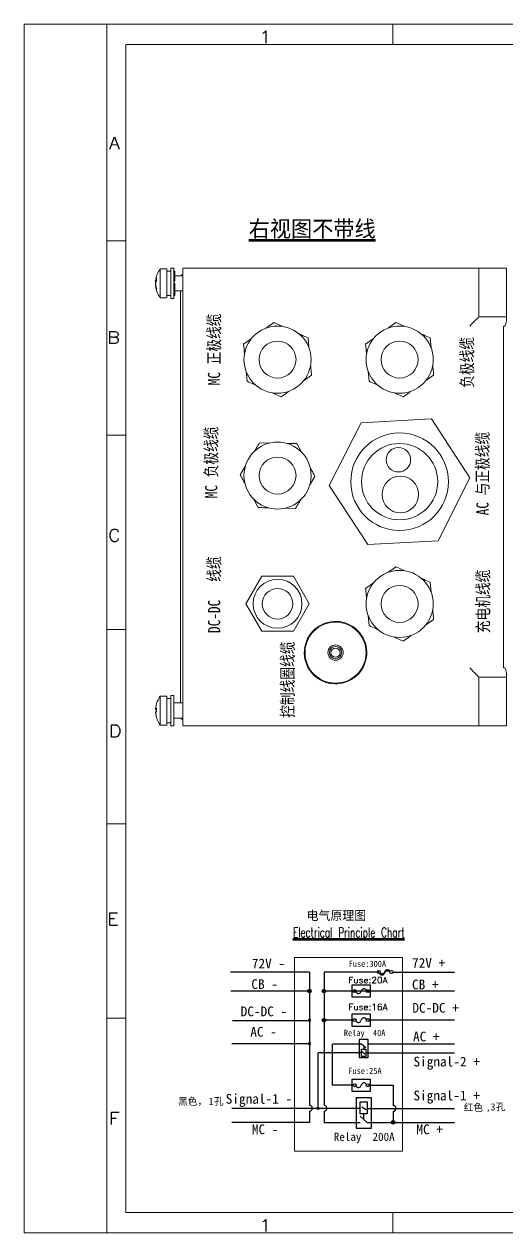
# Model space of a CAD drawing. Extents: x -5608 to -3197, y -2048 to 96.
# Drawn here: x -4371 to -4134, y -1311 to -716 of the extents above; entities that cross this region are included whole.
import ezdxf

# ---------------------------------------------------------------- set-up
doc = ezdxf.new("R2010")
doc.units = 0
doc.header["$LTSCALE"] = 25.4
doc.header["$MEASUREMENT"] = 0
doc.linetypes.add('JIS_02_2.0', pattern=[3, 2, -1])
doc.layers.get('0').update_dxf_attribs({"linetype": 'CONTINUOUS'})
for name, color, linetype, lineweight in [('1轮廓实线', 7, 'CONTINUOUS', 30), ('标注层', 7, 'CONTINUOUS', 13), ('检查', 10, 'CONTINUOUS', 40)]:
    doc.layers.add(name, color=color, linetype=linetype, lineweight=lineweight)
doc.layers.add('5中心线层', color=1, linetype='CONTINUOUS')
doc.layers.add('7文字层', color=3, linetype='CONTINUOUS')
doc.styles.add('HZ', font='txt.shx', dxfattribs={"width": 0.618, "height": 2.5, "bigfont": 'hztxt.shx'})

msp = doc.modelspace()

# ---------------------------------------------------------------- hatches: boundary and pattern name
at = {"layer": '检查', "lineweight": 30}
h = msp.add_hatch(color=30, dxfattribs=at)
edge = h.paths.add_edge_path()
edge.add_arc((-4231.03, -1191.68), 0.857, 0, 360)
h = msp.add_hatch(color=30, dxfattribs=at)
edge = h.paths.add_edge_path()
edge.add_arc((-4223.85, -1191.68), 0.857, 0, 360)
h = msp.add_hatch(color=30, dxfattribs=at)
edge = h.paths.add_edge_path()
edge.add_arc((-4231.03, -1206.06), 0.857, 270, 630)
h = msp.add_hatch(color=30, dxfattribs=at)
edge = h.paths.add_edge_path()
edge.add_arc((-4223.85, -1206.06), 0.857, 0, 360)
h = msp.add_hatch(color=30, dxfattribs=at)
edge = h.paths.add_edge_path()
edge.add_arc((-4231.03, -1217.51), 0.857, 270, 630)
h = msp.add_hatch(color=30, dxfattribs=at)
edge = h.paths.add_edge_path()
edge.add_arc((-4226.83, -1249.28), 0.857, 270, 630)
h = msp.add_hatch(color=30, dxfattribs=at)
h.dxf.hatch_style = 1
h.paths.add_polyline_path([(-4189.02, -1256.22), (-4190.74, -1256.22, 1)])
h.paths.add_polyline_path([(-4189.88, -1255.36), (-4189.88, -1256.22), (-4189.02, -1256.22, 0.414214)])
h.paths.add_polyline_path([(-4189.88, -1255.36, 0.414213), (-4190.74, -1256.22), (-4189.88, -1256.22)])

# ---------------------------------------------------------------- linework, layer by layer
at = {"color": 0, "linetype": 'ByBlock', "ltscale": 0.25}
for p, q in [((-4202.12, -1215.43), (-4206.6, -1215.43)), ((-4206.6, -1215.43), (-4206.6, -1224.35)), ((-4202.12, -1224.35), (-4202.12, -1215.43)), ((-4206.6, -1224.35), (-4202.12, -1224.35)), ((-4208.07, -1244.14), (-4208.07, -1259.01)), ((-4200.61, -1244.14), (-4208.07, -1244.14)), ((-4200.61, -1259.01), (-4200.61, -1244.14)), ((-4208.07, -1259.01), (-4200.61, -1259.01))]:
    msp.add_line(p, q, dxfattribs=at)
at = {"color": 0}
for p, q in [((-4203.26, -1219.56), (-4205.4, -1217.72)), ((-4205.4, -1223.84), (-4205.4, -1220.24)), ((-4205.4, -1220.24), (-4203.32, -1220.24)), ((-4203.75, -1222.65), (-4205.08, -1221.49)), ((-4203.32, -1220.24), (-4203.32, -1223.84)), ((-4203.32, -1223.84), (-4205.4, -1223.84)), ((-4206.07, -1246.06), (-4202.61, -1246.06)), ((-4206.07, -1252.06), (-4206.07, -1246.06)), ((-4202.61, -1246.06), (-4202.61, -1252.06)), ((-4202.61, -1252.06), (-4206.07, -1252.06)), ((-4206.07, -1253.22), (-4202.61, -1256.22)), ((-4205.32, -1248.58), (-4203.11, -1249.85))]:
    msp.add_line(p, q, dxfattribs=at)
at = {"color": 0, "ltscale": 0.5}
for p, q in [((-4204.36, -1218.61), (-4204.36, -1220.24)), ((-4204.34, -1254.72), (-4204.34, -1251.97))]:
    msp.add_line(p, q, dxfattribs=at)
at = {"color": 0, "lineweight": 0}
for points in [[(-4330.57, -1310.5), (-4330.57, -716.5)], [(-4190.13, -726.44), (-4190.13, -716.5)], [(-4328.22, -775.85), (-4325.38, -775.85)], [(-4330.57, -822.97), (-4321.55, -822.97)], [(-4330.57, -918.51), (-4321.55, -918.51)], [(-4330.57, -1014), (-4321.36, -1014)], [(-4330.57, -1109.48), (-4321.55, -1109.48)], [(-4330.57, -1205.02), (-4321.55, -1205.02)], [(-4190.13, -1310.5), (-4190.13, -1300.56)]]:
    msp.add_lwpolyline(points, dxfattribs=at)
msp.add_lwpolyline([(-3541.09, -1300.56), (-3541.09, -726.44), (-4321.36, -726.44), (-4321.36, -1300.56)], close=True, dxfattribs=at)
at = {"layer": '1轮廓实线', "color": 7, "linetype": 'Continuous', "lineweight": 15}
for p, q in [((-4301.16, -836.72), (-4304.36, -836.72)), ((-4304.36, -836.72), (-4304.36, -850.97)), ((-4301.16, -836.72), (-4301.16, -850.97)), ((-4297.71, -836.35), (-4299.21, -836.35)), ((-4299.21, -851.35), (-4299.21, -836.35)), ((-4297.71, -851.35), (-4297.71, -836.35)), ((-4293.21, -839.35), (-4293.21, -836.35)), ((-4293.21, -836.35), (-4152.21, -836.35)), ((-4147.71, -836.35), (-4134.21, -836.35)), ((-4147.71, -836.35), (-4147.71, -840.85)), ((-4134.21, -836.35), (-4134.21, -840.85)), ((-4306.64, -842.65), (-4306.28, -842.65)), ((-4306.63, -842.96), (-4306.57, -842.96)), ((-4306.62, -842.95), (-4306.59, -842.91)), ((-4306.59, -842.91), (-4306.56, -842.88)), ((-4299.21, -837.85), (-4301.16, -837.85)), ((-4297.26, -837.85), (-4297.71, -837.85)), ((-4297.71, -842.98), (-4297.26, -842.72)), ((-4297.26, -837.85), (-4297.26, -842.72)), ((-4293.21, -840.1), (-4297.26, -840.1)), ((-4293.21, -1058.35), (-4293.21, -839.35)), ((-4147.71, -840.85), (-4147.71, -855.85)), ((-4134.21, -840.85), (-4134.21, -855.85)), ((-4306.51, -845.05), (-4306.64, -845.05)), ((-4306.62, -844.92), (-4306.59, -845.18)), ((-4297.26, -843.85), (-4297.71, -844.11)), ((-4297.26, -843.85), (-4297.26, -849.85)), ((-4297.26, -847.6), (-4293.21, -847.6)), ((-4294.41, -847.6), (-4294.41, -867.85)), ((-4304.36, -850.97), (-4301.16, -850.97)), ((-4301.16, -849.85), (-4299.21, -849.85)), ((-4299.21, -851.35), (-4297.71, -851.35)), ((-4297.71, -849.85), (-4297.26, -849.85)), ((-4148.46, -861.11), (-4149.02, -861.67)), ((-4148.05, -860.69), (-4148.46, -861.11)), ((-4147.79, -860.44), (-4148.05, -860.69)), ((-4147.71, -860.35), (-4147.79, -860.44)), ((-4147.71, -855.85), (-4147.71, -860.35)), ((-4147.71, -860.35), (-4134.21, -860.35)), ((-4134.21, -855.85), (-4134.21, -860.35)), ((-4134.21, -860.35), (-4134.21, -862.36)), ((-4248.46, -863.06), (-4244.07, -865.06)), ((-4188.46, -863.06), (-4184.07, -865.06)), ((-4151.33, -863.97), (-4152.21, -864.85)), ((-4150.48, -863.13), (-4151.33, -863.97)), ((-4149.7, -862.35), (-4150.48, -863.13)), ((-4149.02, -861.67), (-4149.7, -862.35)), ((-4134.96, -864.85), (-4135.71, -864.85)), ((-4135.71, -1032.85), (-4135.71, -864.85)), ((-4294.41, -867.85), (-4294.41, -1029.85)), ((-4263.42, -873.73), (-4259.5, -870.93)), ((-4231.74, -870.68), (-4231.28, -875.48)), ((-4203.42, -873.73), (-4199.5, -870.93)), ((-4171.74, -870.68), (-4171.28, -875.48)), ((-4261.67, -892.02), (-4262.13, -887.21)), ((-4229.99, -888.97), (-4233.91, -891.77)), ((-4201.67, -892.02), (-4202.13, -887.21)), ((-4169.99, -888.97), (-4173.91, -891.77)), ((-4244.95, -899.64), (-4249.34, -897.64)), ((-4184.95, -899.64), (-4189.34, -897.64)), ((-4205.66, -912.36), (-4221.29, -943.27)), ((-4171.07, -910.44), (-4205.66, -912.36)), ((-4152.12, -939.43), (-4171.07, -910.44)), ((-4255.57, -922.25), (-4250.74, -922.35)), ((-4237.2, -922.63), (-4234.87, -926.85)), ((-4265.08, -937.98), (-4262.58, -933.85)), ((-4186.67, -936.51), (-4187.03, -936.56)), ((-4186.56, -936.52), (-4186.67, -936.51)), ((-4228.33, -938.72), (-4230.83, -942.85)), ((-4221.29, -943.27), (-4202.34, -972.26)), ((-4167.75, -970.34), (-4152.12, -939.43)), ((-4256.21, -954.07), (-4258.54, -949.85)), ((-4237.84, -954.45), (-4242.67, -954.35)), ((-4202.34, -972.26), (-4167.75, -970.34)), ((-4188.46, -983.13), (-4184.07, -985.14)), ((-4254.5, -987.85), (-4262.29, -1001.35)), ((-4238.91, -987.85), (-4254.5, -987.85)), ((-4231.12, -1001.35), (-4238.91, -987.85)), ((-4203.42, -993.8), (-4199.5, -991)), ((-4171.74, -990.76), (-4171.28, -995.56)), ((-4262.29, -1001.35), (-4254.5, -1014.85)), ((-4238.91, -1014.85), (-4231.12, -1001.35)), ((-4201.67, -1012.09), (-4202.13, -1007.29)), ((-4169.99, -1009.05), (-4173.91, -1011.85)), ((-4254.5, -1014.85), (-4238.91, -1014.85)), ((-4184.95, -1019.71), (-4189.34, -1017.71)), ((-4294.41, -1029.85), (-4294.41, -1050.1)), ((-4152.21, -1032.85), (-4151.33, -1033.73)), ((-4134.96, -1032.85), (-4135.71, -1032.85)), ((-4151.33, -1033.73), (-4150.48, -1034.57)), ((-4150.48, -1034.57), (-4149.7, -1035.35)), ((-4149.7, -1035.35), (-4149.02, -1036.03)), ((-4149.02, -1036.03), (-4148.46, -1036.59)), ((-4148.46, -1036.59), (-4148.05, -1037.01)), ((-4148.05, -1037.01), (-4147.79, -1037.26)), ((-4147.79, -1037.26), (-4147.71, -1037.35)), ((-4147.71, -1037.35), (-4147.71, -1041.85)), ((-4147.71, -1037.35), (-4134.21, -1037.35)), ((-4134.21, -1035.34), (-4134.21, -1037.35)), ((-4134.21, -1037.35), (-4134.21, -1041.85)), ((-4147.71, -1041.85), (-4147.71, -1056.85)), ((-4134.21, -1041.85), (-4134.21, -1056.85)), ((-4301.16, -1046.72), (-4304.36, -1046.72)), ((-4304.36, -1046.72), (-4304.36, -1060.97)), ((-4301.16, -1046.72), (-4301.16, -1060.97)), ((-4299.21, -1047.85), (-4301.16, -1047.85)), ((-4297.71, -1046.35), (-4299.21, -1046.35)), ((-4299.21, -1061.35), (-4299.21, -1046.35)), ((-4297.71, -1061.35), (-4297.71, -1046.35)), ((-4293.21, -1050.1), (-4297.71, -1050.1)), ((-4306.63, -1052.96), (-4306.21, -1052.96)), ((-4306.21, -1053.97), (-4306.21, -1053.85)), ((-4306.21, -1054.1), (-4306.21, -1053.97)), ((-4147.71, -1056.85), (-4147.71, -1061.35)), ((-4134.21, -1056.85), (-4134.21, -1061.35)), ((-4304.36, -1060.97), (-4301.16, -1060.97)), ((-4301.16, -1059.85), (-4299.21, -1059.85)), ((-4299.21, -1061.35), (-4297.71, -1061.35)), ((-4297.71, -1057.6), (-4293.21, -1057.6)), ((-4293.21, -1061.35), (-4293.21, -1058.35)), ((-4152.21, -1061.35), (-4293.21, -1061.35)), ((-4147.71, -1061.35), (-4134.21, -1061.35))]:
    msp.add_line(p, q, dxfattribs=at)
for centre, radius in [((-4246.71, -881.35), 16.5), ((-4186.71, -881.35), 16.5), ((-4246.71, -881.35), 9.08), ((-4186.71, -881.35), 9.08), ((-4186.71, -941.35), 24), ((-4246.71, -938.35), 16.5), ((-4186.71, -941.35), 18.75), ((-4187.3, -930.57), 6), ((-4246.71, -938.35), 9.08), ((-4186.36, -947.63), 9), ((-4186.71, -1001.42), 16.5), ((-4246.71, -1001.35), 12), ((-4246.71, -1001.35), 7.5), ((-4186.71, -1001.42), 9.08), ((-4218.21, -1025.35), 15), ((-4218.21, -1025.35), 3.75), ((-4218.21, -1025.35), 3), ((-4218.21, -1025.35), 2.25)]:
    msp.add_circle(centre, radius, dxfattribs=at)
for centre, radius, start, end in [((-4294.71, -843.85), 12, 143.57643, 173.76717), ((-4302.18, -843.34), 4.51, 152.88133, 170.04767), ((-4302.18, -844.54), 4.51, 152.88102, 170.04783), ((-4298.66, -844.29), 8.03, 168.20146, 173.02807), ((-4297.3, -841.88), 8.91, 176.15366, 183.84634), ((-4292.91, -840.85), 1.5, 101.53696, 150), ((-4294.71, -843.85), 12, 186.16866, 216.42357), ((-4298.53, -843.39), 8.16, 187.02013, 199.94829), ((-4298.53, -844.24), 8.16, 187.02024, 199.94818), ((-4301.65, -846.6), 4.56, 174.62311, 185.37689), ((-4218.21, -1025.35), 15.37, 262.44719, 251.92443), ((-4218.21, -1025.35), 15.38, 251.92443, 253.61394), ((-4218.21, -1025.35), 15.38, 253.61394, 254.47231), ((-4218.21, -1025.35), 15.37, 254.47231, 262.44719), ((-4294.93, -1053.75), 11.75, 163.44262, 174.26257), ((-4294.71, -1053.85), 12, 143.57643, 163.43017), ((-4306.02, -1050.48), 0.196, 154.19424, 173.01202), ((-4305.77, -1053.67), 1.11, 112.37929, 139.91796), ((-4305.77, -1052.57), 1.11, 220.08204, 247.62071), ((-4305.77, -1055.13), 1.11, 112.38054, 139.91476), ((-4294.93, -1053.74), 11.75, 185.7375, 196.5573), ((-4294.93, -1053.95), 11.75, 185.73747, 196.55722), ((-4293.02, -1053.37), 13.19, 176.83892, 183.16108), ((-4305.93, -1057.2), 0.282, 158.21599, 201.78401), ((-4294.71, -1053.85), 12, 196.56983, 216.42357), ((-4292.91, -1056.85), 1.5, 210, 258.46304)]:
    msp.add_arc(centre, radius, start, end, dxfattribs=at)
for points, knots in [([(-4152.21, -836.35), (-4152.2, -836.35), (-4151.66, -836.35), (-4150.58, -836.35), (-4149.06, -836.35), (-4147.93, -836.35), (-4147.77, -836.35), (-4147.71, -836.35)], [0, 0, 0, 0, 0.001934, 0.2471936, 0.4914002, 0.7760885, 1, 1, 1, 1]), ([(-4306.62, -842.46), (-4306.63, -842.5), (-4306.64, -842.57), (-4306.64, -842.64), (-4306.64, -842.65), (-4306.63, -842.62), (-4306.63, -842.58), (-4306.62, -842.56)], [0, 0, 0, 0, 0.213878, 0.4278, 0.640593, 0.852872, 1, 1, 1, 1]), ([(-4306.63, -842.65), (-4306.63, -842.67), (-4306.64, -842.74), (-4306.64, -842.84), (-4306.64, -842.93), (-4306.63, -842.96), (-4306.63, -842.96), (-4306.62, -842.95)], [0, 0, 0, 0, 0.115482, 0.356187, 0.5956, 0.834472, 1, 1, 1, 1]), ([(-4306.62, -843.29), (-4306.63, -843.28), (-4306.64, -843.25), (-4306.64, -843.16), (-4306.64, -843.05), (-4306.64, -842.97), (-4306.64, -842.94)], [0, 0, 0, 0, 0.277876, 0.555821, 0.832274, 1, 1, 1, 1]), ([(-4306.63, -843.85), (-4306.63, -843.84), (-4306.64, -843.8), (-4306.64, -843.7), (-4306.64, -843.55), (-4306.63, -843.41), (-4306.63, -843.34), (-4306.62, -843.31)], [0, 0, 0, 0, 0.037155, 0.299181, 0.559803, 0.819816, 1, 1, 1, 1]), ([(-4306.62, -843.76), (-4306.63, -843.79), (-4306.64, -843.86), (-4306.64, -844), (-4306.64, -844.15), (-4306.63, -844.28), (-4306.63, -844.36), (-4306.62, -844.39)], [0, 0, 0, 0, 0.213885, 0.427816, 0.640601, 0.852889, 1, 1, 1, 1]), ([(-4306.62, -844.41), (-4306.63, -844.42), (-4306.64, -844.44), (-4306.64, -844.54), (-4306.64, -844.67), (-4306.63, -844.8), (-4306.63, -844.88), (-4306.62, -844.92)], [0, 0, 0, 0, 0.2138783, 0.4278098, 0.6405932, 0.852877, 1, 1, 1, 1]), ([(-4306.63, -845.05), (-4306.63, -845.03), (-4306.64, -844.96), (-4306.64, -844.86), (-4306.64, -844.77), (-4306.64, -844.74), (-4306.63, -844.74), (-4306.63, -844.74)], [0, 0, 0, 0, 0.128723, 0.397031, 0.663918, 0.930165, 1, 1, 1, 1]), ([(-4306.62, -845.24), (-4306.63, -845.2), (-4306.64, -845.13), (-4306.64, -845.06), (-4306.64, -845.06), (-4306.64, -845.06)], [0, 0, 0, 0, 0.353791, 0.707654, 1, 1, 1, 1]), ([(-4252.39, -865.86), (-4252.03, -865.6), (-4250.72, -864.67), (-4249.41, -863.74), (-4248.46, -863.06)], [0, 0, 0, 0, 0.273568, 1, 1, 1, 1]), ([(-4192.39, -865.86), (-4192.03, -865.6), (-4190.72, -864.67), (-4189.41, -863.74), (-4188.46, -863.06)], [0, 0, 0, 0, 0.273569, 1, 1, 1, 1]), ([(-4134.96, -864.85), (-4134.95, -864.84), (-4134.87, -864.65), (-4134.63, -864.04), (-4134.29, -863.19), (-4134.23, -862.58), (-4134.21, -862.36)], [0, 0, 0, 0, 0.00598, 0.226205, 0.72403, 1, 1, 1, 1]), ([(-4236.14, -868.68), (-4235.73, -868.86), (-4234.27, -869.53), (-4232.81, -870.2), (-4231.74, -870.68)], [0, 0, 0, 0, 0.273569, 1, 1, 1, 1]), ([(-4176.14, -868.68), (-4175.73, -868.86), (-4174.27, -869.53), (-4172.81, -870.2), (-4171.74, -870.68)], [0, 0, 0, 0, 0.273569, 1, 1, 1, 1]), ([(-4262.96, -878.53), (-4263.02, -877.97), (-4263.17, -876.37), (-4263.32, -874.77), (-4263.42, -873.73)], [0, 0, 0, 0, 0.347162, 1, 1, 1, 1]), ([(-4202.96, -878.53), (-4203.02, -877.97), (-4203.17, -876.37), (-4203.32, -874.77), (-4203.42, -873.73)], [0, 0, 0, 0, 0.3471617, 1, 1, 1, 1]), ([(-4230.45, -884.17), (-4230.39, -884.72), (-4230.24, -886.33), (-4230.09, -887.93), (-4229.99, -888.97)], [0, 0, 0, 0, 0.347161, 1, 1, 1, 1]), ([(-4170.45, -884.17), (-4170.39, -884.72), (-4170.24, -886.33), (-4170.09, -887.93), (-4169.99, -888.97)], [0, 0, 0, 0, 0.347161, 1, 1, 1, 1]), ([(-4257.27, -894.02), (-4257.68, -893.84), (-4259.14, -893.17), (-4260.6, -892.5), (-4261.67, -892.02)], [0, 0, 0, 0, 0.273569, 1, 1, 1, 1]), ([(-4241.02, -896.84), (-4241.38, -897.09), (-4242.69, -898.03), (-4244, -898.96), (-4244.95, -899.64)], [0, 0, 0, 0, 0.273569, 1, 1, 1, 1]), ([(-4197.27, -894.02), (-4197.68, -893.84), (-4199.14, -893.17), (-4200.6, -892.5), (-4201.67, -892.02)], [0, 0, 0, 0, 0.273569, 1, 1, 1, 1]), ([(-4181.02, -896.84), (-4181.38, -897.09), (-4182.69, -898.03), (-4184, -898.96), (-4184.95, -899.64)], [0, 0, 0, 0, 0.273569, 1, 1, 1, 1]), ([(-4258.07, -926.38), (-4257.78, -925.9), (-4256.94, -924.52), (-4256.11, -923.15), (-4255.57, -922.25)], [0, 0, 0, 0, 0.347161, 1, 1, 1, 1]), ([(-4242.02, -922.53), (-4241.58, -922.54), (-4239.97, -922.57), (-4238.36, -922.6), (-4237.2, -922.63)], [0, 0, 0, 0, 0.273569, 1, 1, 1, 1]), ([(-4262.75, -942.21), (-4262.96, -941.82), (-4263.74, -940.41), (-4264.51, -939), (-4265.08, -937.98)], [0, 0, 0, 0, 0.2735687, 1, 1, 1, 1]), ([(-4230.66, -934.49), (-4230.45, -934.88), (-4229.67, -936.29), (-4228.9, -937.7), (-4228.33, -938.72)], [0, 0, 0, 0, 0.273568, 1, 1, 1, 1]), ([(-4235.34, -950.31), (-4235.63, -950.79), (-4236.47, -952.17), (-4237.3, -953.55), (-4237.84, -954.45)], [0, 0, 0, 0, 0.347162, 1, 1, 1, 1]), ([(-4251.39, -954.17), (-4251.83, -954.16), (-4253.44, -954.13), (-4255.05, -954.1), (-4256.21, -954.07)], [0, 0, 0, 0, 0.273568, 1, 1, 1, 1]), ([(-4192.39, -985.94), (-4192.03, -985.68), (-4190.72, -984.74), (-4189.41, -983.81), (-4188.46, -983.13)], [0, 0, 0, 0, 0.273568, 1, 1, 1, 1]), ([(-4176.14, -988.75), (-4175.73, -988.94), (-4174.27, -989.61), (-4172.81, -990.27), (-4171.74, -990.76)], [0, 0, 0, 0, 0.2735684, 1, 1, 1, 1]), ([(-4202.96, -998.61), (-4203.02, -998.05), (-4203.17, -996.44), (-4203.32, -994.85), (-4203.42, -993.8)], [0, 0, 0, 0, 0.347161, 1, 1, 1, 1]), ([(-4170.45, -1004.24), (-4170.39, -1004.8), (-4170.24, -1006.4), (-4170.09, -1008), (-4169.99, -1009.05)], [0, 0, 0, 0, 0.347162, 1, 1, 1, 1]), ([(-4197.27, -1014.1), (-4197.68, -1013.91), (-4199.14, -1013.24), (-4200.6, -1012.58), (-4201.67, -1012.09)], [0, 0, 0, 0, 0.273569, 1, 1, 1, 1]), ([(-4181.02, -1016.91), (-4181.38, -1017.17), (-4182.69, -1018.11), (-4184, -1019.04), (-4184.95, -1019.71)], [0, 0, 0, 0, 0.27357, 1, 1, 1, 1]), ([(-4134.21, -1035.34), (-4134.23, -1035.12), (-4134.29, -1034.51), (-4134.63, -1033.66), (-4134.87, -1033.05), (-4134.95, -1032.85), (-4134.96, -1032.85)], [0, 0, 0, 0, 0.2759701, 0.7737976, 0.994021, 1, 1, 1, 1]), ([(-4306.62, -1052.57), (-4306.63, -1052.62), (-4306.64, -1052.72), (-4306.64, -1052.84), (-4306.64, -1052.93), (-4306.63, -1052.96), (-4306.63, -1052.96), (-4306.62, -1052.95)], [0, 0, 0, 0, 0.2138761, 0.4278102, 0.6405849, 0.8528706, 1, 1, 1, 1]), ([(-4306.62, -1053.29), (-4306.63, -1053.28), (-4306.64, -1053.25), (-4306.64, -1053.16), (-4306.64, -1053.05), (-4306.64, -1052.97), (-4306.64, -1052.94)], [0, 0, 0, 0, 0.277878, 0.555819, 0.832283, 1, 1, 1, 1]), ([(-4306.62, -1054.41), (-4306.63, -1054.42), (-4306.64, -1054.44), (-4306.64, -1054.54), (-4306.64, -1054.67), (-4306.63, -1054.8), (-4306.63, -1054.88), (-4306.62, -1054.92)], [0, 0, 0, 0, 0.213877, 0.427812, 0.640587, 0.85287, 1, 1, 1, 1]), ([(-4306.62, -1055.13), (-4306.63, -1055.08), (-4306.64, -1054.98), (-4306.64, -1054.86), (-4306.64, -1054.77), (-4306.64, -1054.74), (-4306.63, -1054.74), (-4306.63, -1054.74)], [0, 0, 0, 0, 0.235405, 0.470873, 0.705065, 0.938715, 1, 1, 1, 1]), ([(-4147.71, -1061.35), (-4147.77, -1061.35), (-4147.93, -1061.35), (-4149.06, -1061.35), (-4150.58, -1061.35), (-4151.66, -1061.35), (-4152.2, -1061.35), (-4152.21, -1061.35)], [0, 0, 0, 0, 0.2239115, 0.5085998, 0.7528064, 0.998066, 1, 1, 1, 1])]:
    msp.add_open_spline(points, degree=3, knots=knots, dxfattribs=at)
at = {"layer": '5中心线层', "color": 1, "lineweight": 0}
msp.add_lwpolyline([(-4371.27, -716.5), (-4371.27, -1310.5), (-3531.15, -1310.5), (-3531.15, -716.5)], close=True, dxfattribs=at)
at = {"layer": '7文字层'}
for points in [[(-4253.92, -720.95), (-4253.37, -720.64), (-4252.5, -719.77), (-4252.5, -725.76)], [(-4329.08, -777.89), (-4326.8, -771.9), (-4324.51, -777.89)], [(-4329.08, -873.49), (-4329.08, -867.5), (-4326.49, -867.5), (-4325.63, -867.81), (-4325.38, -868.06), (-4325.07, -868.61), (-4325.06, -869.02), (-4325.11, -869.36), (-4325.23, -869.64), (-4325.4, -869.86), (-4325.61, -870.04), (-4325.87, -870.18), (-4326.16, -870.28), (-4326.47, -870.35), (-4326.8, -870.39), (-4327.15, -870.41), (-4327.5, -870.41), (-4327.85, -870.4), (-4328.19, -870.38), (-4328.51, -870.36), (-4328.81, -870.35), (-4329.08, -870.34)], [(-4326.49, -870.34), (-4325.63, -870.65), (-4325.38, -870.9), (-4325.07, -871.52), (-4325.07, -872.32), (-4325.38, -872.94), (-4325.63, -873.18), (-4326.49, -873.49), (-4329.08, -873.49)], [(-4324.82, -966.19), (-4325.07, -965.58), (-4325.63, -965.02), (-4326.24, -964.77), (-4327.36, -964.77), (-4327.91, -965.02), (-4328.53, -965.58), (-4328.78, -966.19), (-4329.08, -967.06), (-4329.08, -968.48), (-4328.78, -969.28), (-4328.53, -969.9), (-4327.91, -970.45), (-4327.36, -970.76), (-4326.24, -970.76), (-4325.63, -970.45), (-4325.07, -969.9), (-4324.82, -969.28)], [(-4329.08, -1159.25), (-4329.08, -1153.26), (-4325.38, -1153.26)], [(-4329.08, -1156.1), (-4326.8, -1156.1)], [(-4329.08, -1159.25), (-4325.38, -1159.25)], [(-4328.28, -1257.27), (-4328.28, -1251.28), (-4324.58, -1251.28)], [(-4328.28, -1254.18), (-4326, -1254.18)], [(-4253.92, -1305.01), (-4253.37, -1304.7), (-4252.5, -1303.89), (-4252.5, -1309.88)]]:
    msp.add_lwpolyline(points, dxfattribs=at)
msp.add_lwpolyline([(-4328.28, -1066.86), (-4328.28, -1060.87), (-4327.81, -1060.86), (-4327.39, -1060.84), (-4327, -1060.84), (-4326.65, -1060.84), (-4326.34, -1060.86), (-4326.05, -1060.9), (-4325.8, -1060.96), (-4325.57, -1061.05), (-4325.36, -1061.16), (-4325.17, -1061.31), (-4325, -1061.5), (-4324.84, -1061.73), (-4324.69, -1062.01), (-4324.54, -1062.34), (-4324.41, -1062.72), (-4324.27, -1063.16), (-4324.27, -1064.58), (-4324.58, -1065.44), (-4324.82, -1066), (-4325.44, -1066.55), (-4326.24, -1066.86)], close=True, dxfattribs=at)
at = {"layer": '标注层', "linetype": 'JIS_02_2.0', "ltscale": 3}
for p, q in [((-4238.37, -1270.4), (-4238.37, -1175.18)), ((-4238.37, -1175.18), (-4226.83, -1175.18)), ((-4226.83, -1175.18), (-4186.9, -1175.18)), ((-4186.9, -1175.18), (-4185.27, -1175.18)), ((-4185.27, -1175.18), (-4185.27, -1270.4)), ((-4226.83, -1270.4), (-4238.37, -1270.4)), ((-4185.27, -1270.4), (-4226.83, -1270.4)), ((-4185.27, -1270.4), (-4185.27, -1270.4))]:
    msp.add_line(p, q, dxfattribs=at)
at = {"layer": '检查', "color": 30, "lineweight": 30}
for p, q in [((-4231.03, -1182.36), (-4269.89, -1182.36)), ((-4231.03, -1182.36), (-4231.03, -1247.86)), ((-4196.92, -1182.33), (-4223.84, -1182.33)), ((-4223.84, -1182.36), (-4223.84, -1247.86)), ((-4190.06, -1182.36), (-4186.9, -1182.36)), ((-4186.9, -1182.36), (-4159.77, -1182.36)), ((-4231.04, -1191.68), (-4269.72, -1191.68)), ((-4186.9, -1191.69), (-4223.84, -1191.69)), ((-4210.1, -1194.75), (-4210.1, -1188.63)), ((-4210.1, -1188.63), (-4201.11, -1188.63)), ((-4201.11, -1188.63), (-4201.11, -1194.75)), ((-4159.77, -1191.69), (-4186.9, -1191.69)), ((-4201.11, -1194.75), (-4210.1, -1194.75)), ((-4210.1, -1209.02), (-4210.1, -1202.9)), ((-4210.1, -1202.9), (-4201.11, -1202.9)), ((-4201.11, -1202.9), (-4201.11, -1209.02)), ((-4231.03, -1206.27), (-4268.9, -1206.27)), ((-4209.76, -1205.92), (-4223.84, -1205.92)), ((-4201.11, -1209.02), (-4210.1, -1209.02)), ((-4186.9, -1205.92), (-4201.11, -1205.92)), ((-4159.77, -1205.92), (-4186.9, -1205.92)), ((-4231.03, -1217.59), (-4269.2, -1217.59)), ((-4205.4, -1217.72), (-4219.77, -1217.72)), ((-4219.77, -1237.97), (-4219.77, -1217.72)), ((-4159.77, -1217.73), (-4202.12, -1217.73)), ((-4210.1, -1241.03), (-4210.1, -1234.91)), ((-4210.1, -1234.91), (-4201.11, -1234.91)), ((-4201.11, -1234.91), (-4201.11, -1241.03)), ((-4210.1, -1237.97), (-4219.77, -1237.97)), ((-4201.11, -1241.03), (-4210.1, -1241.03)), ((-4201.11, -1237.97), (-4189.88, -1237.97)), ((-4189.88, -1237.97), (-4189.88, -1247.94)), ((-4231, -1250.69), (-4231, -1256.21)), ((-4223.81, -1250.69), (-4223.81, -1256.21)), ((-4189.88, -1250.78), (-4189.88, -1256.22)), ((-4231, -1256.21), (-4269.14, -1256.21)), ((-4223.9, -1256.21), (-4206.18, -1256.21)), ((-4202.61, -1256.22), (-4186.9, -1256.22)), ((-4186.9, -1256.22), (-4159.77, -1256.22))]:
    msp.add_line(p, q, dxfattribs=at)
at = {"layer": '检查', "color": 0, "lineweight": 30}
for p, q in [((-4205.4, -1222.04), (-4226.83, -1222.04)), ((-4226.83, -1249.36), (-4226.83, -1222.04)), ((-4203.32, -1222.04), (-4159.8, -1222.04)), ((-4226.83, -1249.36), (-4269.14, -1249.36)), ((-4206.07, -1249.36), (-4226.83, -1249.36)), ((-4202.56, -1249.36), (-4186.9, -1249.36)), ((-4186.9, -1249.36), (-4159.77, -1249.36))]:
    msp.add_line(p, q, dxfattribs=at)
at = {"layer": '检查', "color": 30, "lineweight": 30}
for centre, radius in [((-4196.92, -1182.33), 0.72), ((-4190.78, -1182.33), 0.72), ((-4231.03, -1191.68), 0.857), ((-4223.85, -1191.68), 0.857), ((-4208.85, -1191.69), 0.72), ((-4202.37, -1191.69), 0.72), ((-4223.85, -1206.06), 0.857), ((-4208.85, -1205.96), 0.72), ((-4202.37, -1205.96), 0.72), ((-4208.85, -1237.97), 0.72), ((-4202.37, -1237.97), 0.72), ((-4189.88, -1256.22), 0.857)]:
    msp.add_circle(centre, radius, dxfattribs=at)
for centre, radius, start, end in [((-4192.71, -1182.56), 1.37, 22.53171, 179.26327), ((-4192.6, -1183.14), 1.6, 43.52944, 157.94143), ((-4192.38, -1184.27), 2.42, 67.04643, 134.42444), ((-4195.39, -1182), 1.42, 209.12171, 338.26169), ((-4195.36, -1182.58), 1.28, 185.1322, 1.45804), ((-4195.46, -1180.74), 2.28, 239.0485, 307.54044), ((-4206.98, -1191.44), 1.39, 205.32734, 349.70795), ((-4204.24, -1191.94), 1.39, 25.98478, 169.70993), ((-4204.24, -1206.21), 1.39, 25.98478, 169.70993), ((-4206.98, -1205.71), 1.39, 205.32734, 349.70795), ((-4206.98, -1237.72), 1.39, 205.32734, 349.70795), ((-4204.24, -1238.22), 1.39, 25.98478, 169.70993), ((-4231, -1249.27), 1.42, 270.00672, 91.24069), ((-4223.81, -1249.27), 1.42, 270.00672, 91.24069), ((-4189.88, -1249.36), 1.42, 270, 90)]:
    msp.add_arc(centre, radius, start, end, dxfattribs=at)

# ---------------------------------------------------------------- texts
at = {"color": 3, "lineweight": 70, "style": 'HZ', "width": 0.67}
msp.add_text('%%UElectrical Principle Chart', height=4.8, dxfattribs=at).set_placement((-4239.17, -1165.28))
at = {"color": 3, "lineweight": 70}
for s, height, p in [('72V -', 4.8, (-4259.37, -1180.53)), ('72V +', 4.8, (-4180.61, -1180.25)), ('CB -', 4.8, (-4259.59, -1190.66)), ('CB +', 4.8, (-4180.63, -1190.85)), ('DC-DC -', 4.8, (-4264.85, -1204.07)), ('DC-DC +', 4.8, (-4180.44, -1202.33)), ('AC -', 4.8, (-4260.11, -1214.11)), ('Relay  40A', 3, (-4214.11, -1213.72)), ('AC +', 4.8, (-4180.12, -1216.44)), ('Signal-2 +', 4.8, (-4179.92, -1228.75)), ('Signal-1 +', 4.8, (-4179.92, -1245.42)), ('Signal-1 -', 4.8, (-4272.2, -1247.06)), ('MC -', 4.8, (-4259.35, -1262.03)), ('MC +', 4.8, (-4178.46, -1262.03)), ('Relay  200A', 4, (-4219.09, -1265.3))]:
    msp.add_text(s, height=height, dxfattribs=at).set_placement(p)
at = {"color": 0, "lineweight": 70}
for s, p in [('Fuse:300A', (-4211.73, -1179.78)), ('Fuse:25A', (-4211.9, -1232.4))]:
    msp.add_text(s, height=3, dxfattribs=at).set_placement(p)
at = {"color": 0, "lineweight": 70, "style": 'HZ', "width": 1.07}
for s, p in [('Fuse:20A', (-4211.92, -1187.78)), ('Fuse:16A', (-4211.92, -1201.03))]:
    msp.add_text(s, height=3, dxfattribs=at).set_placement(p)
at = {"layer": '标注层', "lineweight": 70}
msp.add_text('%%U右视图不带线', height=8, rotation=360, dxfattribs=at).set_placement((-4260.89, -821.05))
for s, height, p in [('电气原理图', 4.5, (-4232.42, -1156.8)), ('黑色，', 3.5, (-4295.53, -1247.64)), ('1', 3.5, (-4280.6, -1247.64)), ('孔', 3.5, (-4277.93, -1247.64)), ('红色', 3.5, (-4155.2, -1250.62)), (',3', 3.5, (-4144.38, -1250.36)), ('孔', 3.5, (-4139.38, -1250.36))]:
    msp.add_text(s, height=height, dxfattribs=at).set_placement(p)
at = {"layer": '检查', "lineweight": 70, "width": 0.8}
for s, p in [('正极线缆', (-4274.94, -883.71)), ('负极线缆', (-4150.59, -895.2)), ('MC', (-4274.94, -894)), ('负极线缆', (-4276.36, -939.22)), ('与正极线缆', (-4142.99, -948.08)), ('MC', (-4276.36, -949.51)), ('AC', (-4142.99, -957.9)), ('线缆', (-4274.91, -990.57)), ('充电机线缆', (-4142.71, -1015.8)), ('DC-DC', (-4274.91, -1015.71)), ('控制线圈线缆', (-4238.79, -1057.38))]:
    msp.add_text(s, height=6, rotation=90, dxfattribs=at).set_placement(p)

doc.saveas('drawing.dxf')
